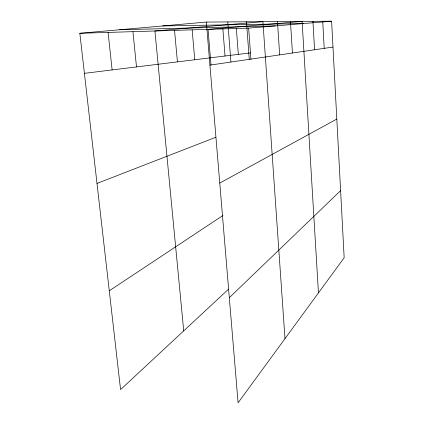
<?xml version="1.0" encoding="UTF-8"?>
<svg xmlns="http://www.w3.org/2000/svg" width="424" height="424" viewBox="0 0 424 424"><rect width="100%" height="100%" fill="white"/><g stroke="black" fill="none" stroke-linecap="round" stroke-linejoin="round"><path stroke-width="0.64" d="M229.32 297.706L340.605 190.646M228.61 289.115L120.57 389.592L79.834 33.279L206.334 22.075L331.616 21.2L344.166 257.739L238.081 402.8L206.334 22.075M109.275 290.795L222.955 215.466M219.764 183.083L336.81 119.059M97.001 183.422L215.779 137.297M209.928 65.121L332.988 47.064M84.418 73.341L250.467 52.878M79.834 33.279L248.655 28.122L331.616 21.2M119.653 29.749L275.261 25.901M162.62 25.944L303.457 23.548M108.094 32.415L112.122 69.928M132.929 31.657L136.502 66.923M183.725 330.858L154.924 30.984L262.912 21.677L284.997 338.644M174.545 30.385L177.423 61.883M192.157 29.85L194.754 59.747M211.009 65.01L208.046 29.362L302.105 21.407L318.451 292.904M222.876 28.912L225.033 56.016M227.789 21.921L230.926 62.042M236.353 28.498L238.325 54.378M246.482 21.794L249.248 59.349M248.655 28.122L250.944 59.445M277.466 21.576L279.67 54.887M290.451 21.486L292.438 53.016M312.928 21.332L314.566 49.767M322.717 21.264L324.212 48.352"/></g></svg>
